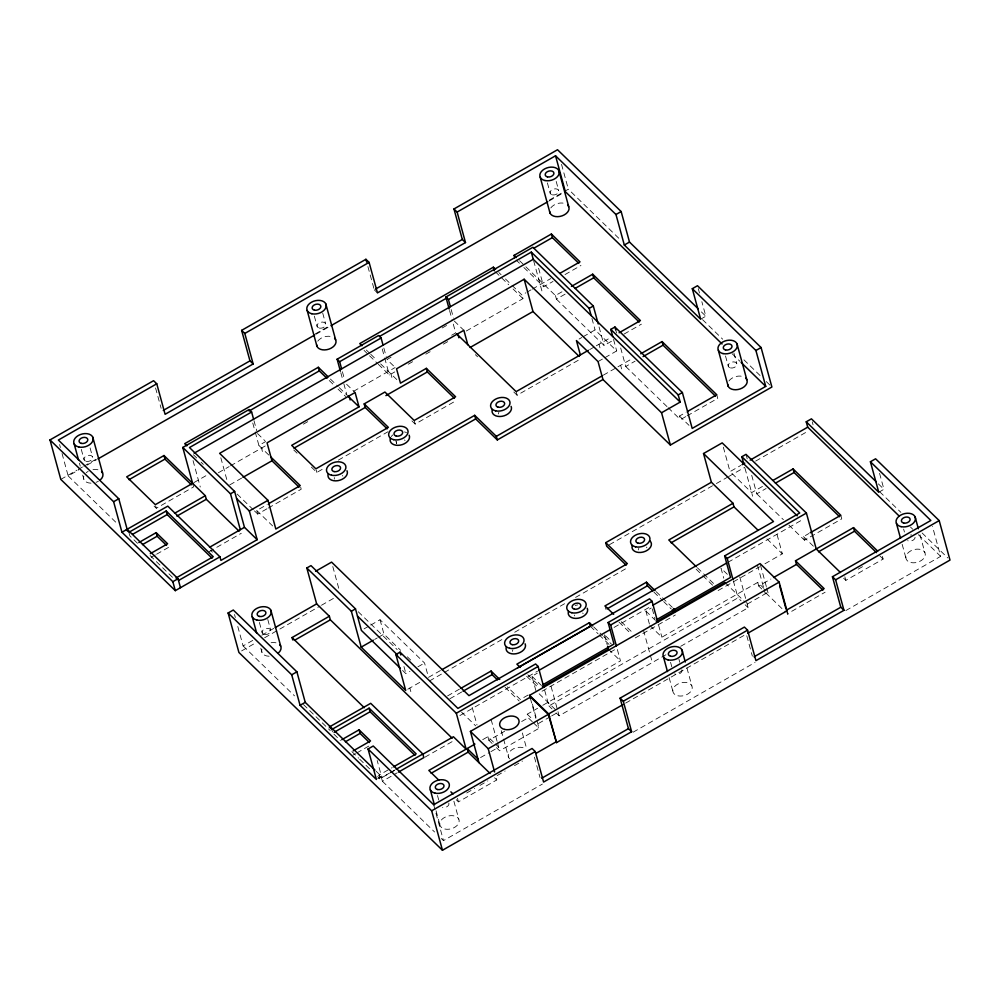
<?xml version="1.0" encoding="UTF-8"?>
<svg xmlns="http://www.w3.org/2000/svg" width="1000" height="1000" viewBox="0 0 1000 1000"><rect width="100%" height="100%" fill="white"/><g stroke="black" fill="none" stroke-linecap="round" stroke-linejoin="round"><path stroke-width="0.75" stroke-dasharray="5 3.75" d="M60.8 479.4L77.038 470.112M78.4 469.338L82.45 467.013M83.812 466.238L95.988 459.275M315.25 333.925L330.138 325.412M549.388 200.05L562.925 192.312M564.275 191.537L568.337 189.213L620.9 240.3M62.038 453.5L68.175 475.938L79.013 469.738M87.137 465.087L96.625 459.675M316.087 334.2L329.637 326.45M549.1 200.975L562.65 193.225M391.025 357.225L386.987 359.525L395.475 367.775M442.2 327.962L447.587 324.888M193.9 482.6L208.15 474.45M255.212 431.975L258.9 445.438L265.675 441.562M353.625 391.275L395.1 367.562M451.662 335.225L455.7 332.925L452.013 319.462M512.087 285.387L521.987 295.025L525.875 292.8M527.175 292.062L531.05 289.837M532.35 289.1L550.7 278.612M154.1 506.112L156.3 508.25L193.588 486.925L192.613 483.338M218.35 472.762L229.15 466.6M230.5 465.825L265.587 445.763M303.387 424.15L308.788 421.062M378.35 364.3L389.35 375L394.75 371.912M408.25 364.2L413.65 361.112M425.8 354.162L431.2 351.075M443.338 344.137L448.738 341.05M466.287 331.012L522.975 298.612L521.987 295.025M523.875 267.512L543.688 286.762L553.013 281.438M565 274.587L580.975 265.45M519.587 260.712L555.425 295.538L562.087 291.725M229.775 484.888L241.65 478.1M555.425 295.538L556.413 299.125L565.737 293.8M151.275 557.263L155.275 554.975M156.6 554.212L168.588 547.362M311.363 467.075L316.85 472.413L324.913 467.812M338.338 460.138L388.013 431.725M266.95 508.8L257.725 514.075L256.737 510.487L267.288 504.462M268.275 508.05L301.225 489.2L300.25 485.613M411.912 420.9L415.163 424.062L456.6 400.375M579.087 339.05L581.75 337.525M583.075 336.763L595.062 329.913L616.688 350.925L604.712 357.775M209.188 551.638L241.3 533.288M589.675 349.6L595 346.55M596.325 345.788L611.125 337.325M513.812 392.025L517.112 395.225L581.325 358.512M556.413 299.125L604.113 345.487L613.438 340.15M624.1 334.062L641.413 324.162M598.05 361.587L603.375 358.537M700.65 319.188L705.825 316.225L701.85 301.7M603.312 375.175L616.625 367.562M617.962 366.8L631.425 359.1M620.675 347.962L625.75 366.5L635.062 361.175M237.787 626.475L243.1 645.913L253.8 639.8M261.825 635.212L273.863 628.337M241.612 650.913L256.5 642.4M264.625 637.762L320.112 606.038M321.463 605.262L335 597.525M685.775 416.613L680.45 419.663L679.463 416.062L686.125 412.262M687.113 415.85L717.738 398.338L716.762 394.75M364.05 628.888L369.375 625.85M370.712 625.087L380.037 619.75L424.562 663.025L428.1 675.938M374.637 639.438L377.3 637.913M378.638 637.15L383.963 634.113L400.662 650.337M723.35 447.188L730.025 471.6L740.75 465.462M609.425 544.7L715.037 484.312M716.388 483.537L727.225 477.35M728.575 476.575L744.825 467.287M755.65 461.1L808.462 430.9M402.575 670.438L405.913 673.675L409.913 671.4M417.9 666.825L424.562 663.025M407.775 689.225L420.5 681.95M428.488 677.375L440.662 670.413M762.463 486.438L751.663 492.612L730.025 471.6M429.475 680.962L443 673.225M444.35 672.45L503.875 638.425M514.7 632.238L567.463 602.075M575.575 597.425L628.337 567.263M751.712 475.288L756.787 493.825L766.1 488.5M447.575 695.913L459.438 689.137M449.875 698.75L461.737 691.975M352.863 755.2L355.525 753.675M356.85 752.913L371.5 744.538M459.875 715.575L537.562 671.162M614.075 627.413L651.5 606.013M727.962 562.3L801.688 520.15M535.875 690.6L531.95 676.237L537.312 673.175M649.412 624.025L645.888 611.1L651.25 608.038M394.513 770.438L379.862 778.812L378.888 775.225L392.2 767.6M377.688 778.737L381.575 776.513L377.2 760.537M878.763 492.262L883.938 489.3L879.562 473.325M378.888 775.225L381.425 777.688L389.45 773.112M390.788 772.337L394.787 770.05M840.8 515.275L841.775 518.862L804.488 540.188L803.512 536.6L808.838 533.55M528.1 695.037L520.337 699.475L507.325 686.838M381.425 777.688L382.413 781.275L397.113 772.875M424.95 757.175L454.387 740.35M542.038 691.225L614.538 649.775M635.25 637.925L675.35 615M718.112 590.55L759.587 566.838M764.95 563.775L782.337 553.837L776.312 531.812M482.7 739.65L487.887 736.688L494.375 742.987M532.3 721.725L528.225 717.775L527.238 714.188L537.6 708.263M542.775 705.3L620.462 660.888L616.788 647.425M649.812 625.45L661.9 637.2L757.738 582.4L763.838 588.337M487.887 736.688L488.862 740.275L504.613 731.275M521.663 721.525L528.225 717.775M544.688 690.375L548.938 705.925L738 597.837L741.05 600.8M757.738 582.4L758.713 586L770.863 579.05M550.363 716.675L537.425 724.075L538.4 727.663M551.663 715.925L558.138 712.225M747.2 604.138L767.913 592.3L764.862 589.325M480.562 757.562L489.637 752.375M490.925 751.637L498.7 747.2L495.45 744.038M556.062 712.85L559.113 715.825L665.837 654.8M680.688 646.312L748.175 607.725L746.012 599.837M496.438 747.638L499.675 750.788L539.038 728.275L531.712 701.513M466.712 792.975L474.65 788.438M479.938 785.413L487.863 780.875M497.125 775.588L505.138 771M514.475 765.662L522.487 761.075M858.175 569.163L863.5 566.112M625.65 703.088L746.312 634.087M456.25 799.712L458.45 801.85L496.775 779.938L496.112 777.537M786.363 610.225L787.337 613.812L825.125 592.212M843.637 578.225L845.837 580.363L883.125 559.05L882.138 555.462M441.25 838.462L443.475 840.612L542.375 784.075M633.138 732.188L755.062 662.475M845.825 610.575L940.662 556.362L932.475 526.462M701.4 311.925L705.825 316.225M878.363 483.875L883.938 489.3M702.55 319.637L722.688 339.2M743.938 359.837L760.713 376.15M766.3 381.575L770.775 385.925M879.7 491.775L900.9 512.375M922.1 532.975L947.763 557.913M732.15 353.75L739.987 361.362M910.5 527.05L912.725 529.225M918.312 534.65L940.662 556.362M879.825 555.837L883.125 559.05M679.463 416.062L689.013 425.337M803.512 536.6L814.112 546.9M516.163 260.025L519.462 263.225M625.75 366.5L667.05 406.637M668.175 407.725L680.45 419.663M756.787 493.825L783.413 519.7M788.962 525.1L804.488 540.188M498.875 272.55L501.075 274.688M505.475 278.975L510.988 284.325M495.45 271.863L508.663 284.7M513.062 288.975L522.975 298.612M766.95 538.888L782.337 553.837M758.713 586L761.762 588.962M765.837 592.913L785.163 611.7M787.337 613.812L787.975 614.425L786.988 610.837M727.362 574.325L721 568.15L723.75 578.2M724.925 582.5L745.163 602.163M454.312 321.037L463.862 330.312M745.125 604.763L748.175 607.725M697.362 567.75L713.838 583.763M475.363 354.663L477.562 356.8M696.15 569.2L701.637 574.538M702.738 575.6L712.625 585.212M374.263 289.8L377.45 292.887M656.2 591.7L672.45 607.487M653.925 592.125L662.6 600.55M663.688 601.6L671.263 608.975M645.888 611.1L655.425 620.375M366.35 350.012L369.663 353.225M370.763 354.3L376.262 359.65M380.662 363.925L397.275 380.062M364.038 350.4L368.438 354.675M369.538 355.75L377.25 363.237M621.263 621.7L633.188 633.288M619 622.125L630.925 633.713M346.613 384.25L355.1 392.488M605.513 635.812L610.812 640.962M593.775 626.962L602.575 635.5M603.663 636.575L611.362 644.05M590.363 626.287L598.062 633.75M599.163 634.825L609.05 644.438M330.425 379.05L338.137 386.538M339.237 387.612L346.938 395.1L343.263 381.637M608.375 649.137L620.462 660.888M329.212 380.5L333.612 384.787M338.013 389.062L345.725 396.55M531.95 676.237L541.487 685.512M527.863 674.825L539.95 686.562M293.775 450L297.075 453.2M526.65 676.275L538.737 688.025M539.163 693.8L556.1 710.25M548.938 705.925L551.987 708.9M257.512 433.55L264.938 440.763M258.9 445.438L268.863 455.125M505.062 687.275L519.15 700.962M527.238 714.188L533.35 720.113M533.312 722.712L539.038 728.275M256.737 510.487L272.638 525.938M407.337 656.825L410.675 660.062M237.138 494.062L253.388 509.862M254.475 510.913L257.725 514.075M358.225 611.737L397.188 649.6M461.562 712.15L475.65 725.837M488.862 740.275L492.113 743.425M193.388 454.762L196.688 457.962M201.088 462.25L203.3 464.387M494.55 777.775L496.775 779.938M210.325 550.112L212.45 552.175M376.037 771.137L381.575 776.513M68.175 475.938L117.287 523.663M137.513 543.312L129.875 535.887L128.9 532.3M150.087 555.525L173.588 578.362M243.1 645.913L294.5 695.85M303.438 704.538L330.25 730.6M333.888 734.125L340.425 740.487M351.875 751.612L358.6 758.138M359.712 759.225L372.025 771.188M377.625 776.637L379.862 778.812M382.413 781.275L434.588 831.988M919.987 534.738L924.9 552.675M903.612 529.05L904.438 532.038M902.163 544.312L906.263 559.275M812.237 421.825L813.062 424.812M844.85 576.775L845.837 580.363M733.9 353.013L736.762 363.475M725.5 355.975L728.375 366.45M745.987 454.35L747.212 458.837M698.275 288.625L699.475 292.987M744.975 468.2L752.638 496.2M760.45 565.025L766.338 586.55M766.737 587.987L768.888 595.887M757.438 565.075L763.725 588.05M764.112 589.487L765.3 593.787M739.737 576.862L745.625 598.4M733.337 580.788L738 597.837M746.787 635.788L752.35 656.125M615.763 330.012L616.587 333M613.55 339.438L616.688 350.925M620.625 365.275L621.6 368.875M561.538 164.363L568.337 189.213M599.05 326.938L604.113 345.487M556.2 181.438L558.65 190.413M591.925 318.425L595.062 329.913M598.987 344.263L599.975 347.85M686.938 667.975L691.85 685.925M678.95 659.325L679.762 662.312M547.4 182.913L550.262 193.375M670.562 662.288L671.787 666.775M658.625 625.237L661.9 637.2M652.288 608.888L655.025 618.938M669.112 677.562L673.2 692.513M643.5 630.225L649.925 653.713M650.325 655.175L652.337 662.525M538.612 268.225L543.688 286.762M533.65 260.775L542.087 291.6M605.013 605.9L605.988 609.487M604.45 634.788L607.2 644.837M516.125 391.637L517.112 395.225M451.175 309.55L453.537 318.163M449.562 310.487L451.613 317.962M551.062 686.388L559.113 715.825M530.35 698.238L535.85 718.337M534.438 757.188L540.013 777.525M522.35 732.975L526.812 749.325M501.262 730.638L508.587 757.4M414.188 420.475L415.163 424.062M367.9 266.562L373.862 288.35M491.138 719.562L497.1 741.375M497.5 742.837L499.675 750.788M383.85 348.05L386.2 356.662M390.913 373.888L391.9 377.475M382.238 348.988L384.288 356.463M384.688 357.95L389.35 375M472.188 707.387L477.013 725M395.8 440.575L396.613 443.575A4.462 2.95 -15.3 0 1 396.962 441.225M342.413 371.737L344.375 378.913M457.463 798.263L458.45 801.85M340.8 372.675L342.85 380.15M322.738 313.188L325.6 323.65M453.888 801.225L458.787 819.163M314.337 316.15L317.213 326.625M403.95 666.5L405.913 673.675M409.837 688.037L410.825 691.625M437.5 795.537L438.738 800.025M436.062 810.812L440.15 825.763M433.663 804.725L443.475 840.612M380.037 619.75L383.963 634.113M316.2 470.025L316.85 472.413M332.788 566.538L339.212 590.025M253.975 420.637L256.725 430.688M261.438 447.912L262.425 451.5M252.763 423.013L254.812 430.487M331.812 729.475L332.463 731.875M267.787 619.5L270.65 629.963M220.825 457.75L226.85 479.775M259.4 622.463L262.262 632.938M260.812 648.2L262.038 652.688M193.05 460.6L200.275 487.025M234.513 614.513L235.338 617.5M155.562 387.962L161.125 408.3M155.65 505.85L156.3 508.25M90.087 447.925L92.537 456.9M81.287 449.4L84.15 459.862M79.438 463.175L80.25 466.163M82.713 475.138L83.938 479.625M59.588 444.538L60.4 447.525M509.613 758.85A9.925 6.562 -15.3 0 1 511.775 749.825A9.925 6.562 -15.3 0 1 524.587 748.25M638.325 549.975A4.462 2.95 -15.3 0 1 638.85 548.375M646.425 547.1A4.462 2.95 -15.3 0 1 646.888 547.75M498.387 413.988A4.462 2.95 -15.3 0 1 498.913 412.388M269.1 656.237A9.925 6.562 -15.3 0 1 261.9 649.25M271.1 642.738A9.925 6.562 -15.3 0 1 276 642.825M391.275 436.587A9.925 6.562 -15.3 0 1 392.762 434.95M404.462 431.925A9.925 6.562 -15.3 0 1 406.512 432.638M575.163 605.562A9.925 6.562 -15.3 0 1 577.675 604.913M404.538 439.95A4.462 2.95 -15.3 0 1 405 440.6M334.462 479.1A4.462 2.95 -15.3 0 1 334.4 477.55M342.388 475.487A4.462 2.95 -15.3 0 1 342.85 476.138M574.538 615.887A4.462 2.95 -15.3 0 1 574.663 615.087M582.65 613.025A4.462 2.95 -15.3 0 1 583.112 613.675M512.4 651.425A4.462 2.95 -15.3 0 1 512.925 649.825M915.05 537.3A4.462 2.95 -15.3 0 1 912.45 540.513A4.462 2.95 -15.3 0 1 907.663 540.662M910.55 535.037A4.462 2.95 -15.3 0 1 911.688 534.95M681.812 669.788A4.462 2.95 -15.3 0 1 679.912 673.5A4.462 2.95 -15.3 0 1 674.613 673.913M448.762 803.037A4.462 2.95 -15.3 0 1 447.325 806.45A4.462 2.95 -15.3 0 1 442.475 807.475M317.762 341.163A9.925 6.562 -15.3 0 1 330.938 336.5M98.35 481.275A9.925 6.562 -15.3 0 1 96.025 482.325M91 483.175A9.925 6.562 -15.3 0 1 83.8 476.175M86.2 472.775A9.925 6.562 -15.3 0 1 88.162 471.375M92.987 469.675A9.925 6.562 -15.3 0 1 99.938 470.475M550.812 207.925A9.925 6.562 -15.3 0 1 566.05 203.975M728.925 380.988A9.925 6.562 -15.3 0 1 744.163 377.05M677.9 695.8A9.925 6.562 -15.3 0 0 692.25 687.588A9.925 6.562 -15.3 0 0 677.438 684.275A9.925 6.562 -15.3 0 0 677.9 695.8M444.837 829.038A9.925 6.562 -15.3 0 0 459.188 820.837A9.925 6.562 -15.3 0 0 444.387 817.525A9.925 6.562 -15.3 0 0 444.837 829.038M910.95 562.55A9.925 6.562 -15.3 0 0 925.3 554.35A9.925 6.562 -15.3 0 0 910.487 551.025A9.925 6.562 -15.3 0 0 910.95 562.55M319.312 328.1A4.462 2.95 -15.3 0 0 325.775 324.4A4.462 2.95 -15.3 0 0 319.113 322.912A4.462 2.95 -15.3 0 0 319.312 328.1M264.375 634.412A4.462 2.95 -15.3 0 0 270.825 630.712A4.462 2.95 -15.3 0 0 264.163 629.225A4.462 2.95 -15.3 0 0 264.375 634.412M86.263 461.337A4.462 2.95 -15.3 0 0 92.725 457.65A4.462 2.95 -15.3 0 0 86.062 456.15A4.462 2.95 -15.3 0 0 86.263 461.337M552.375 194.85A4.462 2.95 -15.3 0 0 558.825 191.163A4.462 2.95 -15.3 0 0 552.163 189.662A4.462 2.95 -15.3 0 0 552.375 194.85M730.475 367.925A4.462 2.95 -15.3 0 0 736.938 364.225A4.462 2.95 -15.3 0 0 730.275 362.738A4.462 2.95 -15.3 0 0 730.475 367.925"/><path stroke-width="1.5" d="M457.137 212.05L555.538 155.787L615.975 214.513L624.312 245.012L700.65 319.188L692.3 288.688L697.487 285.725L761.087 347.537L771.888 387.013L670.387 445.05L602.962 379.525L497.312 439.938L475.675 418.913L175.3 590.65L60.8 479.4L50 439.913L153.575 380.7L156.762 383.787L165.1 414.3L253.15 363.963L244.8 333.45L241.625 330.363L365.913 259.3L369.1 262.387L377.45 292.887L465.487 242.562L457.137 212.05L453.963 208.962L557.537 149.738L621.15 211.55L629.5 242.062L698.088 308.7M156.762 383.787L58.362 440.05L118.787 498.762L127.137 529.275L178.025 578.725L180.475 587.688M244.8 333.45L369.1 262.387M163.275 410.425L249.963 360.863L253.15 363.963M375.613 289.025L462.312 239.462L465.487 242.562M97.987 458.9L314.738 334.975M330.988 325.675L547.75 201.75M239.112 531.163L206.312 499.288L205.325 495.7L163.988 455.525L126.7 476.838L155.312 504.663L192.613 483.338L182.787 447.45L249.075 409.55L251.625 412.025L253.588 419.2M328.225 376.912L318.312 367.287L184.7 443.675L186.9 445.825M495.562 269.35L493.363 267.2L359.75 343.6L361.95 345.737M514.738 257.75L514.087 255.362L551.375 234.037L580 261.863L560.025 273.275M340.4 371.175L337.125 359.212L378.55 335.525L381.1 338L383.062 345.175M449.15 309L445.887 297.038L532.888 247.288L593.312 306.012L598.225 323.95M129.012 479.675L164.963 459.113L191.388 484.787M249.112 411L319.3 370.875L327 378.363M379.625 336.388L447.113 297.8M533.713 248.287L552.35 237.625L578.775 263.3M251.625 412.025L189.475 447.55L234.638 491.438L244.462 527.325L257.175 539.688L220.925 560.413L219.95 556.825L167.787 506.138L121.95 532.238L113.612 501.725L50 439.913M337.125 359.212L339.663 361.688L381.1 338M445.887 297.038L448.425 299.5L531.287 252.125L589.175 308.375L591.138 315.55M194.137 453.188L533.25 259.3L680.188 402.088L661.55 412.75L524.15 279.237L219.625 453.338L267.975 500.325L275.825 529.025L474.7 415.325L496.325 436.35L497.312 439.938M113.612 501.725L118.787 498.762M615.975 214.513L621.15 211.55M624.312 245.012L629.5 242.062M128.9 532.3L166.188 510.988L213.263 556.725L175.963 578.038M132.537 534.375L167.162 514.575L212.05 558.188M299.062 487.1L271.962 460.775L267.062 442.825L355.1 392.488L359.025 406.85L291.7 445.337L315.875 468.825L388.375 427.375L364.2 403.888L384.925 392.038L414.188 420.475L455.613 396.788L426.35 368.35L400.462 383.162L396.538 368.8L463.862 330.312L467.788 344.663M174.562 513.3L205.325 495.7M571.413 286.4L592.712 274.212L640.425 320.575L619.113 332.762M242.963 477.35L271.962 460.775M294.025 448.162L365.188 407.475L387.163 428.825M385.9 395.625L427.337 371.938L454.425 398.263M470.1 347.488L532.987 311.537L579.138 356.375M176.875 516.112L206.312 499.288M575.05 288.463L593.7 277.812L639.188 322.013M138.85 542.55L156.163 532.65L167.613 543.775L150.3 553.675M182.787 447.45L230.5 493.812L234.638 491.438M142.487 544.612L157.137 536.237L166.513 545.337M589.175 308.375L593.312 306.012M236.6 498.612L249.325 510.975L267.975 500.325M268.6 503.7L300.25 485.613L270.988 457.188M209.537 547.288L244.462 527.325M612.762 336.575L610.8 329.387L614.95 327.025L682.375 392.537L692.188 428.425L765.738 386.388L755.913 350.5L692.3 288.688M121.95 532.238L172.838 581.688L178.025 578.725M178.512 580.513L219.95 556.825M588.337 350.35L516.125 391.637L456.55 333.75M496.325 436.35L601.975 375.938M640.75 353.775L662.05 341.587L716.762 394.75L687.463 411.5M643.062 356.6L663.037 345.175L715.5 396.163M876.125 481.712L811.425 418.837L806.237 421.8L878.763 492.262L870.413 461.75L875.588 458.8L939.2 520.6L950 560.087L442.463 850.263L238.912 652.463L228.113 612.987L233.287 610.025L296.9 671.838L305.238 702.337L374.938 770.062M452.15 738.175L330.35 619.825L329.363 616.237L316.65 603.875L306.825 567.975L310.975 565.612L355.5 608.875L361.388 630.413L400.35 668.275M315.6 571.263L331.575 562.125L468.975 695.638L773.5 521.538L703.525 453.537L722.175 442.887L797.237 515.825M610.8 329.387L678.225 394.913L682.375 392.537M755.913 350.5L761.087 347.537M275.2 627.562L316.65 603.875M292.738 639.938L292.075 637.55L329.363 616.237M294.387 640.375L330.35 619.825M306.825 567.975L351.35 611.25L355.5 608.875M228.113 612.987L291.712 674.8L296.9 671.838M351.35 611.25L361.175 647.138L373.312 640.2M291.712 674.8L300.062 705.3L305.238 702.337M361.175 647.138L405.7 690.4L395.887 654.513L400.025 652.15L457.912 708.4L535.6 663.975L538.138 666.45L543.862 687.387M743.8 463.9L741.838 456.725L745.987 454.35L806.413 513.075L816.225 548.962L840.45 572.5M626.175 565.163L606.712 546.25L605.737 542.663L711.388 482.25L733.012 503.275L734 506.863L758.162 530.35M742.087 464.7L744.762 463.175M750.125 460.112L807.712 427.175L899.325 516.2M331.812 729.475L369.1 708.162L416.175 753.9L393.537 766.838M442.013 669.638L627.362 563.675L605.737 542.663M733.012 503.275L668.787 539.987L696.263 566.675M773.112 480.337L793.088 468.925L840.8 515.275L810.163 532.788M334.125 732.312L370.087 711.75L414.963 755.362M671.112 542.812L734 506.863M775.425 483.175L794.075 472.512L839.562 516.712M341.763 739.725L359.075 729.825L370.525 740.95L353.212 750.85M345.4 741.787L360.05 733.413L369.425 742.513M460.75 688.388L491.075 671.05L499.75 679.475M655.113 590.638L646.45 582.212L605.013 605.9L613.688 614.325M463.05 691.213L492.05 674.638L497.475 679.9M607.325 608.725L647.425 585.8L652.85 591.075M300.062 705.3L376.4 779.475L368.05 748.975L373.225 746.012L433.663 804.725L532.062 748.475L535.237 751.562L543.587 782.062L631.625 731.725L623.288 701.225L620.1 698.138L744.4 627.075L747.575 630.163L755.925 660.662L843.962 610.325L835.625 579.825L832.438 576.737L930.837 520.475L870.413 461.75M592.675 625.9L589.388 622.688L516.875 664.15L520.175 667.35M517.863 667.738L590.363 626.287L589.388 622.688M542.825 684.75L613.987 644.062L608.1 622.525L649.538 598.837L652.075 601.312L657.8 622.25M656.762 619.6L730.55 577.425L724.65 555.887L799.725 512.975L741.838 456.725M395.887 654.513L456.312 713.238L538.138 666.45M608.1 622.525L610.65 625L652.075 601.312M724.65 555.887L727.2 558.362L806.413 513.075M538.9 670.387L610.062 629.7M652.837 605.25L726.612 563.062M396.125 769.287L422.863 754L423.837 757.588L398.45 772.113M422.638 754.35L453.413 736.762L466.125 749.125L428.837 770.438L438.75 780.075M542.4 686.862L608.375 649.137L607.587 646.275M656.287 621.75L724.925 582.5M530.35 698.238L529.562 695.362L760.05 563.587L779.137 582.125L786.988 610.837L747.675 633.312M478.963 762.625L470.425 731.4L530.5 697.062L548.3 714.362L556.5 742.613L622.938 704.638M490.087 773.45L468.15 752.125L467.163 748.538L474.938 744.087M822.913 590.075L796.5 564.4L795.512 560.8L853.512 527.638L877.738 551.175M431.15 773.275L468.15 752.125M773.562 577.513L796.5 564.4M818.538 551.788L854.5 531.225L876.513 552.625M529.562 695.362L548.65 713.913L779.137 582.125M470.425 731.4L488.225 748.713L548.3 714.362M368.05 748.975L431.662 810.788L535.237 751.562M623.288 701.225L747.575 630.163M835.625 579.825L939.2 520.6M535.837 753.45L555.862 742M541.763 778.2L628.45 728.637L631.625 731.725M754.1 656.8L840.788 607.238L843.962 610.325M722.075 343.963L565.363 191.688L555.538 155.787M741.1 362.45L765.738 386.388M514.087 255.362L516.287 257.5M795.512 560.8L824.137 588.625L786.363 610.225L786.988 610.837M673.538 608.538L675.7 610.65M672.35 610.025L674.513 612.137M347.788 395.925L359.025 406.85M357.463 616.062L397.537 655M467.163 748.538L477.975 759.038M422.863 754L370.7 703.325L329.263 727.013L330.962 728.65M292.075 637.55L364.288 707.712M450.863 791.838L453.062 793.975M126.35 529.825L128.05 531.475M915.088 516.788L918.35 528.75M896.438 523.387L900.537 538.337M853.512 527.638L854.5 531.225M806.237 421.8L807.712 427.175M832.438 576.737L840.788 607.238M793.088 468.925L794.075 472.512M736.975 343.725L746.787 379.613M718.337 350.312L728.15 386.2M779.675 585.812L785.962 608.787M703.525 453.537L711.388 482.25M727.2 558.362L732.925 579.3M678.225 394.913L680.188 402.088M662.05 341.587L663.037 345.175M661.55 412.75L670.387 445.05M614.95 327.025L615.763 330.012M592.712 274.212L593.7 277.812M558.862 170.65L568.688 206.537M682.025 650.037L685.3 662M602.962 379.525L598.05 361.587L576.425 340.562L580.35 354.925M540.225 177.237L550.037 213.137M551.375 234.037L552.35 237.625M646.45 582.212L647.425 585.8M663.388 656.625L667.475 671.575M531.287 252.125L533.25 259.3M524.15 279.237L532.987 311.537M610.65 625L616.375 645.938M620.1 698.138L628.45 728.637M493.363 267.2L494.35 270.8M453.963 208.962L462.312 239.462M448.425 299.5L450.387 306.688M458.25 335.387L458.9 337.788M474.7 415.325L475.675 418.913M548.65 713.913L556.5 742.613M426.35 368.35L427.337 371.938M491.075 671.05L492.05 674.638M365.913 259.3L366.712 262.2M488.225 748.713L494.6 771.988M456.312 713.238L466.125 749.125M364.2 403.888L365.188 407.475M325.812 303.9L335.637 339.787M339.663 361.688L341.625 368.862M349.487 397.575L350.138 399.963M307.175 310.487L316.988 346.375M400.025 652.15L400.812 655.013M318.312 367.287L319.3 370.875M430.337 789.875L434.425 804.825M431.662 810.788L442.463 850.263M369.1 708.162L370.087 711.75M359.075 729.825L360.05 733.413M241.625 330.363L249.963 360.863M249.325 510.975L257.175 539.688M270.863 610.212L280.688 646.1M230.5 493.812L240.312 529.7M252.225 616.8L256.725 633.25M163.988 455.525L164.963 459.113M166.188 510.988L167.162 514.575M172.838 581.688L175.3 590.65M156.163 532.65L157.137 536.237M92.762 437.137L102.575 473.025M74.112 443.738L78.612 460.188M279.65 644.663A9.925 6.562 -15.3 0 1 278.425 652.95M511.1 406.375A9.925 6.562 -15.3 0 1 502.038 416.312A9.925 6.562 -15.3 0 1 492.312 409.525M409.15 435.2A9.925 6.562 -15.3 0 1 400.087 445.15A9.925 6.562 -15.3 0 1 390.375 438.35M347 470.737A9.925 6.562 -15.3 0 1 337.938 480.675A9.925 6.562 -15.3 0 1 328.225 473.888M650 540.913A9.925 6.562 -15.3 0 1 643.25 552.025A9.925 6.562 -15.3 0 1 632.263 545.5M587.25 608.275A9.925 6.562 -15.3 0 1 578.2 618.212A9.925 6.562 -15.3 0 1 568.475 611.425M525.112 643.8A9.925 6.562 -15.3 0 1 516.05 653.75A9.925 6.562 -15.3 0 1 506.325 646.95M334.6 338.338A9.925 6.562 -15.3 0 1 329.075 349.087A9.925 6.562 -15.3 0 1 316.588 344.712M101.538 471.587A9.925 6.562 -15.3 0 1 100.312 479.875M567.65 205.1A9.925 6.562 -15.3 0 1 562.137 215.837A9.925 6.562 -15.3 0 1 549.65 211.462M745.763 378.162A9.925 6.562 -15.3 0 1 740.238 388.913A9.925 6.562 -15.3 0 1 727.75 384.538M901.125 526.663A9.925 6.562 -15.3 0 0 915.487 518.45A9.925 6.562 -15.3 0 0 900.675 515.138A9.925 6.562 -15.3 0 0 901.125 526.663M668.075 659.9A9.925 6.562 -15.3 0 0 682.425 651.7A9.925 6.562 -15.3 0 0 667.625 648.388A9.925 6.562 -15.3 0 0 668.075 659.9M435.025 793.15A9.925 6.562 -15.3 0 0 449.375 784.95A9.925 6.562 -15.3 0 0 434.562 781.625A9.925 6.562 -15.3 0 0 435.025 793.15M256.913 620.075A9.925 6.562 -15.3 0 0 271.262 611.875A9.925 6.562 -15.3 0 0 256.462 608.562A9.925 6.562 -15.3 0 0 256.913 620.075M393.725 439.688A9.925 6.562 -15.3 0 0 408.075 431.488A9.925 6.562 -15.3 0 0 393.263 428.175A9.925 6.562 -15.3 0 0 393.725 439.688M331.575 475.225A9.925 6.562 -15.3 0 0 345.925 467.013A9.925 6.562 -15.3 0 0 331.112 463.7A9.925 6.562 -15.3 0 0 331.575 475.225M495.675 410.863A9.925 6.562 -15.3 0 0 510.025 402.65A9.925 6.562 -15.3 0 0 495.213 399.338A9.925 6.562 -15.3 0 0 495.675 410.863M498.212 407.238A4.462 2.95 -15.3 0 0 504.675 403.55A4.462 2.95 -15.3 0 0 498.013 402.062A4.462 2.95 -15.3 0 0 498.212 407.238M638.162 543.225A4.462 2.95 -15.3 0 0 644.613 539.538A4.462 2.95 -15.3 0 0 637.95 538.038A4.462 2.95 -15.3 0 0 638.162 543.225M635.612 546.838A9.925 6.562 -15.3 0 0 649.963 538.638A9.925 6.562 -15.3 0 0 635.15 535.325A9.925 6.562 -15.3 0 0 635.612 546.838M571.825 612.762A9.925 6.562 -15.3 0 0 586.188 604.55A9.925 6.562 -15.3 0 0 571.375 601.237A9.925 6.562 -15.3 0 0 571.825 612.762M509.688 648.288A9.925 6.562 -15.3 0 0 524.038 640.088A9.925 6.562 -15.3 0 0 509.225 636.775A9.925 6.562 -15.3 0 0 509.688 648.288M334.125 471.6A4.462 2.95 -15.3 0 0 340.575 467.912A4.462 2.95 -15.3 0 0 333.913 466.425A4.462 2.95 -15.3 0 0 334.125 471.6M396.275 436.075A4.462 2.95 -15.3 0 0 402.725 432.375A4.462 2.95 -15.3 0 0 396.062 430.887A4.462 2.95 -15.3 0 0 396.275 436.075M574.375 609.138A4.462 2.95 -15.3 0 0 580.837 605.45A4.462 2.95 -15.3 0 0 574.175 603.962A4.462 2.95 -15.3 0 0 574.375 609.138M512.225 644.675A4.462 2.95 -15.3 0 0 518.688 640.987A4.462 2.95 -15.3 0 0 512.025 639.487A4.462 2.95 -15.3 0 0 512.225 644.675M670.625 656.287A4.462 2.95 -15.3 0 0 677.087 652.6A4.462 2.95 -15.3 0 0 670.413 651.1A4.462 2.95 -15.3 0 0 670.625 656.287M903.675 523.05A4.462 2.95 -15.3 0 0 910.138 519.35A4.462 2.95 -15.3 0 0 903.475 517.863A4.462 2.95 -15.3 0 0 903.675 523.05M725.575 349.975A4.462 2.95 -15.3 0 0 732.025 346.287A4.462 2.95 -15.3 0 0 725.362 344.787A4.462 2.95 -15.3 0 0 725.575 349.975M547.463 176.9A4.462 2.95 -15.3 0 0 553.925 173.212A4.462 2.95 -15.3 0 0 547.263 171.725A4.462 2.95 -15.3 0 0 547.463 176.9M81.35 443.4A4.462 2.95 -15.3 0 0 87.812 439.7A4.462 2.95 -15.3 0 0 81.15 438.212A4.462 2.95 -15.3 0 0 81.35 443.4M259.462 616.462A4.462 2.95 -15.3 0 0 265.925 612.775A4.462 2.95 -15.3 0 0 259.25 611.275A4.462 2.95 -15.3 0 0 259.462 616.462M437.575 789.538A4.462 2.95 -15.3 0 0 444.025 785.837A4.462 2.95 -15.3 0 0 437.362 784.35A4.462 2.95 -15.3 0 0 437.575 789.538M504.725 729.463A9.925 6.562 -15.3 0 0 519.087 721.25A9.925 6.562 -15.3 0 0 504.275 717.938A9.925 6.562 -15.3 0 0 504.725 729.463M314.413 310.15A4.462 2.95 -15.3 0 0 320.863 306.462A4.462 2.95 -15.3 0 0 314.2 304.962A4.462 2.95 -15.3 0 0 314.413 310.15M311.863 313.762A9.925 6.562 -15.3 0 0 326.213 305.562A9.925 6.562 -15.3 0 0 311.4 302.25A9.925 6.562 -15.3 0 0 311.863 313.762M78.8 447.013A9.925 6.562 -15.3 0 0 93.162 438.8A9.925 6.562 -15.3 0 0 78.35 435.487A9.925 6.562 -15.3 0 0 78.8 447.013M544.913 180.525A9.925 6.562 -15.3 0 0 559.263 172.312A9.925 6.562 -15.3 0 0 544.462 169A9.925 6.562 -15.3 0 0 544.913 180.525M723.025 353.587A9.925 6.562 -15.3 0 0 737.375 345.387A9.925 6.562 -15.3 0 0 722.562 342.075A9.925 6.562 -15.3 0 0 723.025 353.587"/></g></svg>
